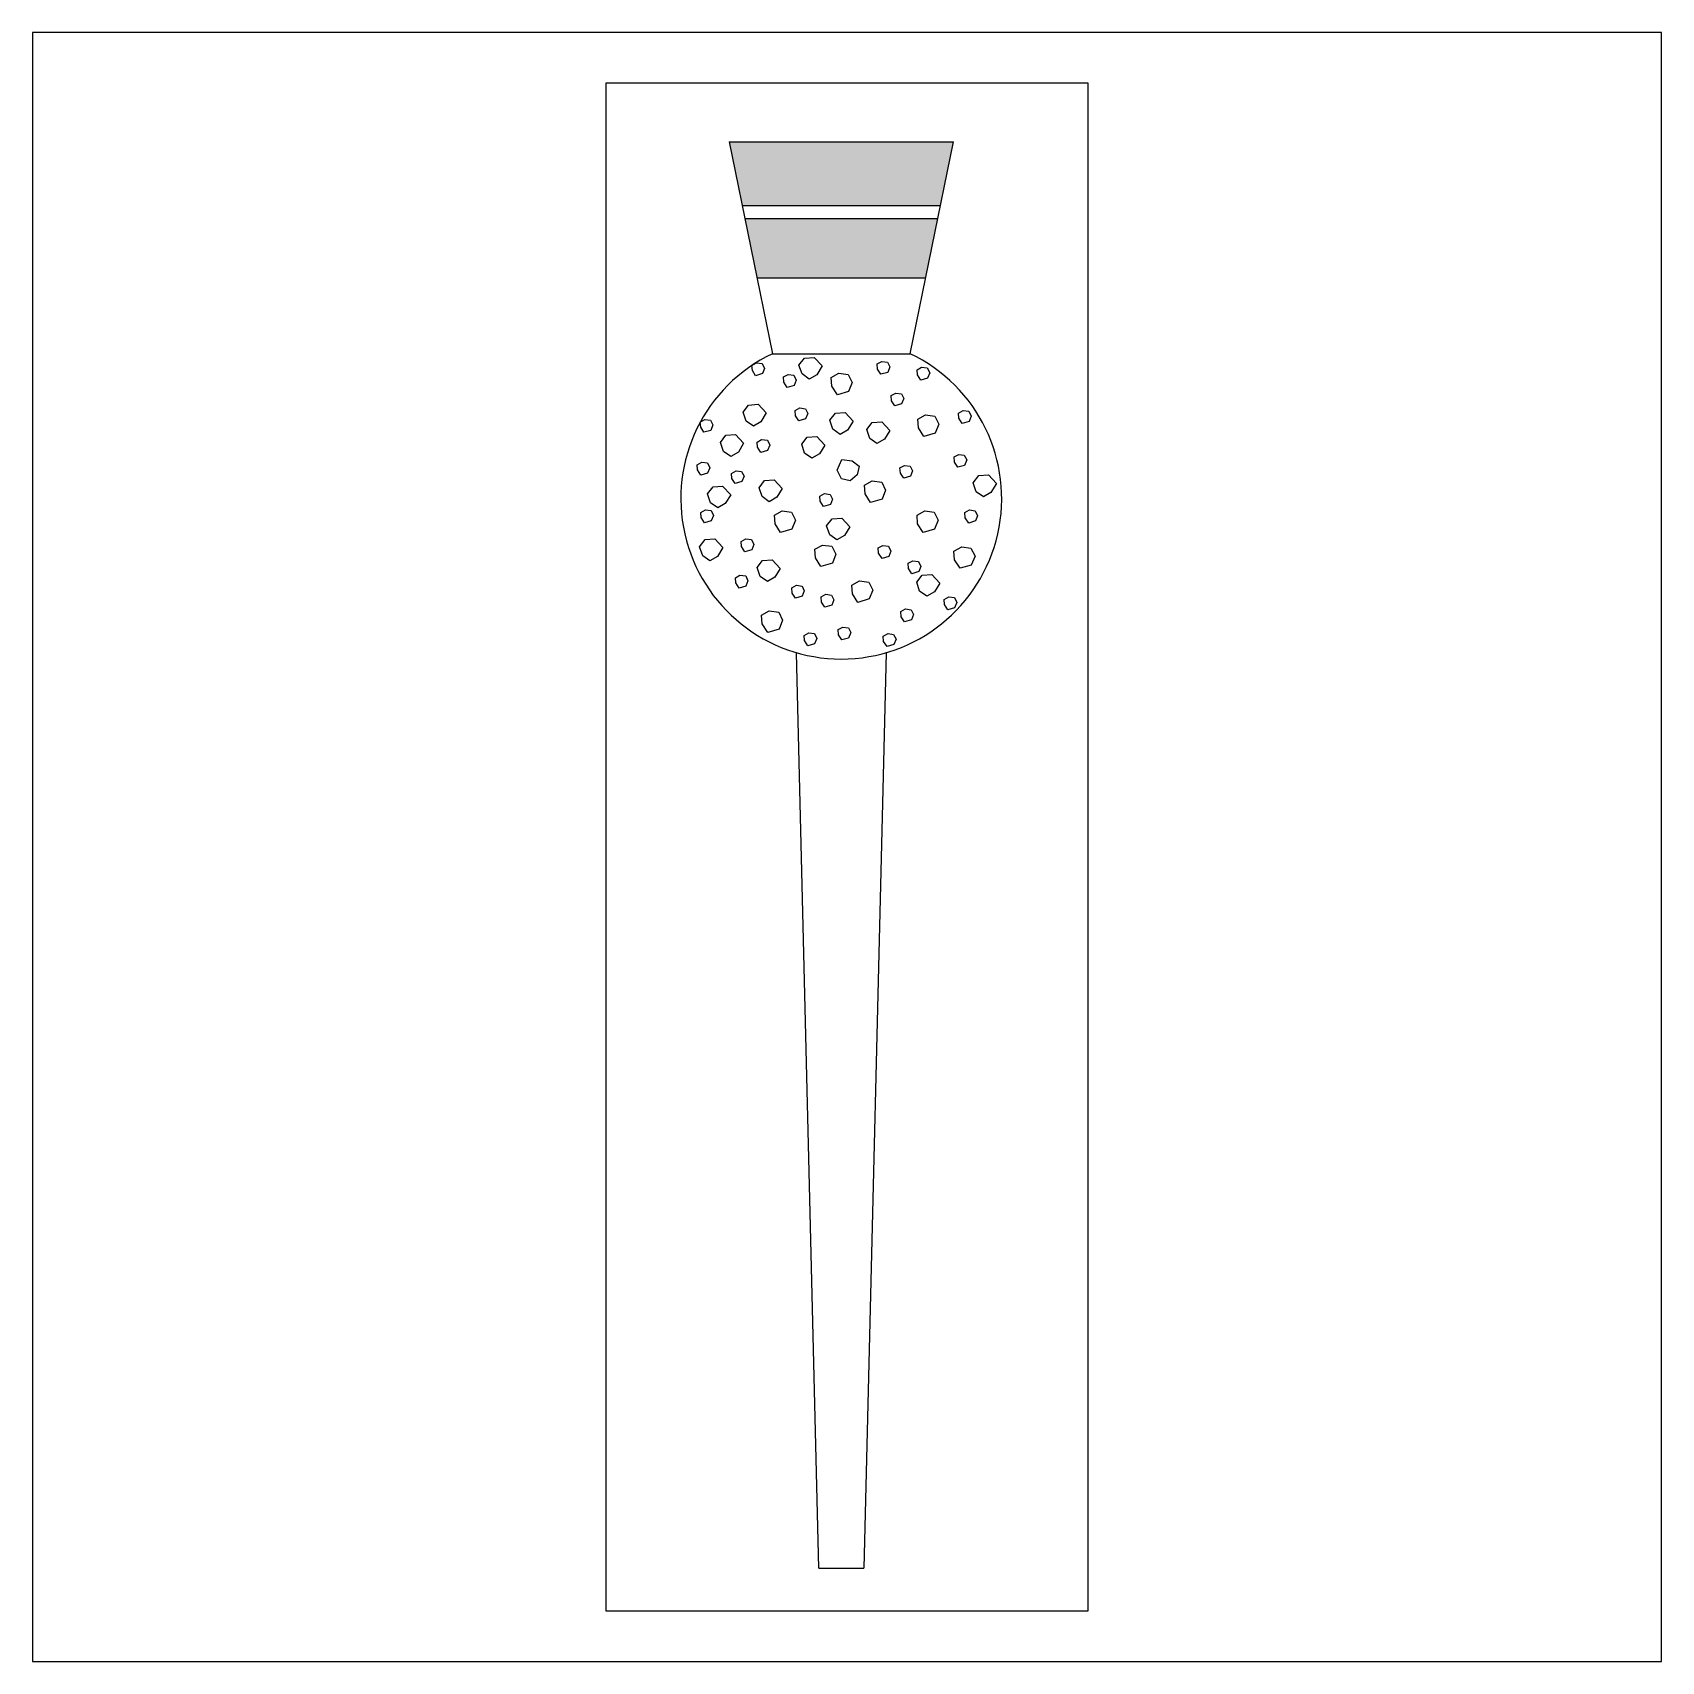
# Model space of a CAD drawing. Header units: millimetres. Extents: x 0 to 1000, y 0 to 1000.
import ezdxf

# ---------------------------------------------------------------- set-up
doc = ezdxf.new("R2010")
doc.units = ezdxf.units.MM
doc.layers.get('0').update_dxf_attribs({"color": 2})
doc.layers.add('1', color=1, linetype='Continuous')
doc.layers.add('3', color=7, linetype='Continuous')

msp = doc.modelspace()

# ---------------------------------------------------------------- hatches: boundary and pattern name
at = {"layer": '3'}
for points in [[(427.7, 932.9), (435.6, 893.9), (557.3, 893.9), (565.3, 932.9)], [(555.7, 885.8), (437.3, 885.8), (444.7, 849.4), (548.3, 849.4)]]:
    msp.add_hatch(color=256, dxfattribs=at).paths.add_polyline_path(points)

# ---------------------------------------------------------------- linework, layer by layer
at = {"color": 2}
msp.add_lwpolyline([(0, 0), (1000, 0), (1000, 1000), (0, 1000)], close=True, dxfattribs=at)
at = {"layer": '1', "color": 1}
for p, q in [((352, 968.9), (352, 31.1)), ((648, 968.9), (352, 968.9)), ((648, 31.1), (648, 968.9)), ((352, 31.1), (648, 31.1))]:
    msp.add_line(p, q, dxfattribs=at)
at = {"layer": '3'}
for p, q in [((427.7, 932.9), (565.3, 932.9)), ((427.7, 932.9), (454.2, 802.8)), ((538.8, 802.8), (565.3, 932.9)), ((435.6, 893.9), (557.3, 893.9)), ((437.3, 885.8), (555.7, 885.8)), ((444.7, 849.4), (548.3, 849.4)), ((454.2, 802.8), (538.8, 802.8)), ((482.7, 57.3), (468.9, 619.3)), ((482.7, 616.3), (482.7, 616.3)), ((524.1, 619.3), (510.3, 57.3)), ((482.7, 57.3), (510.3, 57.3))]:
    msp.add_line(p, q, dxfattribs=at)
for points in [[(470.5, 795.9), (473.9, 800.2), (479.8, 800.6), (484.7, 795.4), (481.4, 789.9), (476.8, 787.2), (472.4, 790.4), (470.5, 795.9)], [(447.9, 796.8), (449.4, 793.8), (448.1, 790.6), (443.9, 789.3), (441.9, 792.5), (441.6, 795.7), (444.5, 797.3), (447.9, 796.8)], [(467.4, 789.7), (468.8, 786.7), (467.5, 783.4), (463.3, 782.2), (461.3, 785.4), (461.1, 788.6), (463.9, 790.1), (467.4, 789.7)], [(500.8, 790), (503.2, 785.1), (501, 779.6), (494.1, 777.6), (490.6, 782.9), (490.3, 788.2), (495, 790.8), (500.8, 790)], [(524.9, 797.7), (526.3, 794.7), (525, 791.4), (520.8, 790.2), (518.8, 793.4), (518.5, 796.6), (521.4, 798.1), (524.9, 797.7)], [(549.3, 794.1), (550.8, 791.1), (549.4, 787.9), (545.3, 786.6), (543.2, 789.8), (543, 793), (545.8, 794.6), (549.3, 794.1)], [(436.2, 767), (439.6, 771.3), (445.5, 771.8), (450.4, 766.5), (447.1, 761.1), (442.5, 758.4), (438.1, 761.5), (436.2, 767)], [(533.4, 778.3), (534.9, 775.3), (533.5, 772), (529.4, 770.8), (527.3, 774), (527.1, 777.2), (530, 778.7), (533.4, 778.3)], [(416.2, 762), (417.7, 759.1), (416.4, 755.8), (412.2, 754.6), (410.2, 757.8), (409.9, 760.9), (412.8, 762.5), (416.2, 762)], [(474.5, 769.1), (475.9, 766.1), (474.6, 762.9), (470.4, 761.6), (468.4, 764.8), (468.1, 768), (471, 769.6), (474.5, 769.1)], [(489.5, 762), (492.9, 766.3), (498.8, 766.7), (503.7, 761.4), (500.4, 756), (495.8, 753.3), (491.4, 756.5), (489.5, 762)], [(512.1, 756.3), (515.5, 760.7), (521.4, 761.1), (526.3, 755.8), (523, 750.4), (518.4, 747.7), (514, 750.8), (512.1, 756.3)], [(553.9, 764.5), (556.4, 759.6), (554.1, 754.1), (547.2, 752), (543.8, 757.4), (543.4, 762.7), (548.2, 765.3), (553.9, 764.5)], [(574.7, 767.5), (576.2, 764.6), (574.9, 761.3), (570.7, 760.1), (568.7, 763.2), (568.4, 766.4), (571.3, 768), (574.7, 767.5)], [(422.4, 748.4), (425.7, 752.8), (431.6, 753.2), (436.5, 747.9), (433.3, 742.5), (428.7, 739.8), (424.2, 742.9), (422.4, 748.4)], [(451.1, 749.7), (452.6, 746.7), (451.2, 743.5), (447.1, 742.2), (445, 745.4), (444.8, 748.6), (447.6, 750.2), (451.1, 749.7)], [(472.2, 747.3), (475.5, 751.6), (481.4, 752.1), (486.3, 746.8), (483.1, 741.3), (478.4, 738.7), (474, 741.8), (472.2, 747.3)], [(572, 740.6), (573.5, 737.6), (572.2, 734.3), (568, 733.1), (566, 736.3), (565.7, 739.5), (568.6, 741), (572, 740.6)], [(414.3, 735.8), (415.7, 732.8), (414.4, 729.5), (410.3, 728.3), (408.2, 731.5), (408, 734.7), (410.8, 736.2), (414.3, 735.8)], [(435.3, 730.6), (436.8, 727.6), (435.4, 724.3), (431.3, 723.1), (429.2, 726.3), (429, 729.4), (431.9, 731), (435.3, 730.6)], [(501.9, 724.7), (496.6, 726), (493.9, 731.3), (496.8, 737.9), (503.1, 737), (507.4, 733.8), (506.2, 728.5), (501.9, 724.7)], [(538.8, 733.9), (540.3, 730.9), (539, 727.6), (534.8, 726.4), (532.8, 729.6), (532.5, 732.8), (535.4, 734.3), (538.8, 733.9)], [(414.4, 716.8), (417.8, 721.2), (423.6, 721.6), (428.6, 716.3), (425.3, 710.9), (420.7, 708.2), (416.3, 711.3), (414.4, 716.8)], [(446, 720.6), (449.3, 725), (455.2, 725.4), (460.1, 720.1), (456.9, 714.7), (452.3, 712), (447.9, 715.1), (446, 720.6)], [(521.3, 724), (523.7, 719.1), (521.5, 713.6), (514.5, 711.5), (511.1, 716.9), (510.7, 722.2), (515.5, 724.8), (521.3, 724)], [(577.5, 723.6), (580.9, 728), (586.8, 728.4), (591.7, 723.1), (588.4, 717.7), (583.8, 715), (579.4, 718.1), (577.5, 723.6)], [(489.6, 716.5), (491.1, 713.6), (489.8, 710.3), (485.6, 709.1), (483.6, 712.3), (483.3, 715.4), (486.2, 717), (489.6, 716.5)], [(416.6, 706.5), (418, 703.6), (416.7, 700.3), (412.5, 699.1), (410.5, 702.2), (410.2, 705.4), (413.1, 707), (416.6, 706.5)], [(465.9, 705.5), (468.3, 700.6), (466.1, 695.1), (459.2, 693.1), (455.8, 698.4), (455.4, 703.7), (460.2, 706.3), (465.9, 705.5)], [(487.5, 697.1), (490.9, 701.5), (496.8, 701.9), (501.7, 696.6), (498.4, 691.2), (493.8, 688.5), (489.4, 691.6), (487.5, 697.1)], [(553.5, 705.5), (555.9, 700.6), (553.7, 695.1), (546.8, 693.1), (543.3, 698.4), (543, 703.7), (547.7, 706.3), (553.5, 705.5)], [(578.7, 706.4), (580.2, 703.4), (578.8, 700.2), (574.7, 698.9), (572.6, 702.1), (572.4, 705.3), (575.2, 706.9), (578.7, 706.4)], [(409.5, 684.3), (412.9, 688.7), (418.8, 689.1), (423.7, 683.8), (420.4, 678.4), (415.8, 675.7), (411.4, 678.8), (409.5, 684.3)], [(441.4, 688.7), (442.8, 685.7), (441.5, 682.5), (437.3, 681.2), (435.3, 684.4), (435.1, 687.6), (437.9, 689.1), (441.4, 688.7)], [(490.7, 684.6), (493.2, 679.7), (491, 674.2), (484, 672.2), (480.6, 677.5), (480.2, 682.8), (485, 685.4), (490.7, 684.6)], [(525.5, 684.7), (527, 681.7), (525.6, 678.4), (521.5, 677.2), (519.4, 680.4), (519.2, 683.6), (522, 685.1), (525.5, 684.7)], [(576.1, 683.5), (578.6, 678.6), (576.3, 673.1), (569.4, 671.1), (566, 676.4), (565.6, 681.7), (570.4, 684.3), (576.1, 683.5)], [(444.8, 671.5), (448.1, 675.9), (454, 676.3), (458.9, 671), (455.7, 665.6), (451.1, 662.9), (446.6, 666), (444.8, 671.5)], [(543.9, 675.3), (545.3, 672.3), (544, 669.1), (539.8, 667.8), (537.8, 671), (537.6, 674.2), (540.4, 675.7), (543.9, 675.3)], [(437.8, 666.4), (439.2, 663.4), (437.9, 660.1), (433.7, 658.9), (431.7, 662.1), (431.5, 665.3), (434.3, 666.8), (437.8, 666.4)], [(472.4, 660.2), (473.8, 657.3), (472.5, 654), (468.4, 652.7), (466.3, 655.9), (466.1, 659.1), (468.9, 660.7), (472.4, 660.2)], [(513.4, 662.6), (515.8, 657.7), (513.6, 652.3), (506.7, 650.2), (503.3, 655.5), (502.9, 660.8), (507.6, 663.4), (513.4, 662.6)], [(542.8, 662.5), (546.1, 666.9), (552, 667.3), (556.9, 662), (553.7, 656.6), (549.1, 653.9), (544.6, 657), (542.8, 662.5)], [(490.5, 654.7), (491.9, 651.8), (490.6, 648.5), (486.4, 647.2), (484.4, 650.4), (484.2, 653.6), (487, 655.2), (490.5, 654.7)], [(565.9, 653.1), (567.4, 650.2), (566, 646.9), (561.9, 645.7), (559.8, 648.9), (559.6, 652), (562.5, 653.6), (565.9, 653.1)], [(458.1, 644.2), (460.5, 639.2), (458.3, 633.8), (451.4, 631.7), (447.9, 637), (447.6, 642.3), (452.3, 644.9), (458.1, 644.2)], [(539.4, 645.7), (540.9, 642.8), (539.5, 639.5), (535.4, 638.2), (533.3, 641.4), (533.1, 644.6), (535.9, 646.2), (539.4, 645.7)], [(480, 631), (481.5, 628), (480.1, 624.7), (476, 623.5), (473.9, 626.7), (473.7, 629.9), (476.5, 631.4), (480, 631)], [(500.9, 634.6), (502.3, 631.6), (501, 628.3), (496.8, 627.1), (494.8, 630.3), (494.6, 633.5), (497.4, 635), (500.9, 634.6)], [(528.6, 630.5), (530.1, 627.5), (528.8, 624.3), (524.6, 623), (522.5, 626.2), (522.3, 629.4), (525.2, 631), (528.6, 630.5)]]:
    msp.add_lwpolyline(points, dxfattribs=at)
msp.add_arc((496.5, 713.9), 98.5, 115.4413, 64.5587, dxfattribs=at)

doc.saveas('drawing.dxf')
